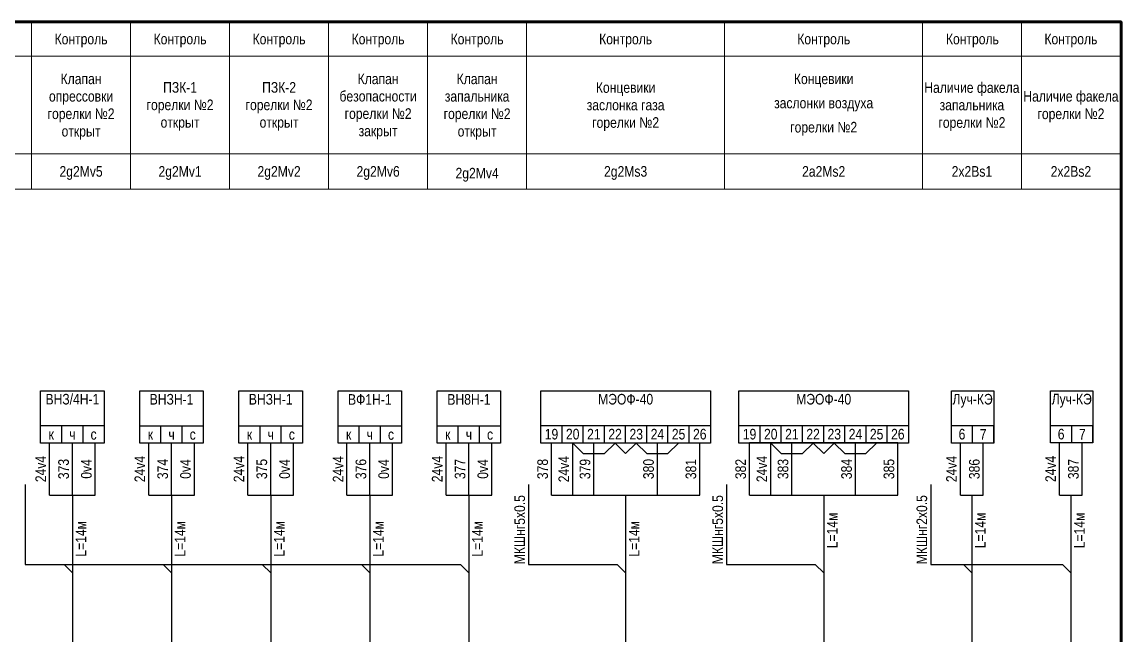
# Model space of a CAD drawing. Header units: millimetres. Extents: x -6000 to 26000, y -6000 to 26000.
# Drawn here: x 155.6 to 415, y -2587.4 to -2442.5 of the extents above; entities that cross this region are included whole.
import ezdxf

# ---------------------------------------------------------------- set-up
doc = ezdxf.new("R2010")
doc.units = ezdxf.units.MM
doc.header["$MEASUREMENT"] = 0
for name, color, linetype, lineweight in [('0_Ном._пера__246', 7, 'Continuous', 100), ('2D - Общий_Ном._пера__1', 7, 'Continuous', 15), ('2D - Общий_Ном._пера__21', 7, 'Continuous', 30), ('Аннотация - Текст_Ном._пера__1', 7, 'Continuous', 15)]:
    doc.layers.add(name, color=color, linetype=linetype, lineweight=lineweight)
doc.styles.add('СГЕНЕРИР_СТИЛЬ_1', font='')
doc.styles.get('СГЕНЕРИР_СТИЛЬ_1').set_extended_font_data('Arial Narrow')

msp = doc.modelspace()

# ---------------------------------------------------------------- linework, layer by layer
at = {"layer": '0_Ном._пера__246', "color": 7, "linetype": 'Continuous', "lineweight": 100, "flags": 128}
msp.add_lwpolyline([(415, -2729.54), (415, -2442.54), (20, -2442.54), (20, -2729.54)], close=True, dxfattribs=at)
at = {"layer": '2D - Общий_Ном._пера__1', "color": 7, "linetype": 'Continuous', "lineweight": 15}
for p, q in [((157.82, -2442.54), (157.82, -2482.08)), ((181.19, -2442.54), (181.19, -2482.08)), ((204.57, -2442.54), (204.57, -2482.08)), ((227.94, -2442.54), (227.94, -2482.08)), ((251.31, -2442.54), (251.31, -2482.08)), ((274.69, -2442.54), (274.69, -2482.08)), ((321.43, -2442.54), (321.43, -2482.08)), ((321.43, -2442.54), (321.43, -2482.08)), ((368.11, -2442.54), (368.11, -2482.08)), ((391.48, -2442.54), (391.48, -2482.08)), ((414.86, -2442.54), (414.86, -2482.08)), ((20, -2450.66), (415, -2450.66)), ((20, -2473.72), (415, -2473.72)), ((20, -2482.08), (415, -2482.08))]:
    msp.add_line(p, q, dxfattribs=at)
at = {"layer": '2D - Общий_Ном._пера__21', "color": 7, "linetype": 'Continuous', "lineweight": 30}
for p, q in [((159.97, -2529.7), (174.97, -2529.7)), ((159.97, -2542.05), (159.97, -2529.7)), ((174.97, -2529.7), (174.97, -2542.05)), ((183.37, -2529.71), (198.37, -2529.71)), ((183.37, -2542.07), (183.37, -2529.71)), ((198.37, -2529.71), (198.37, -2542.07)), ((206.77, -2529.71), (221.77, -2529.71)), ((206.77, -2542.07), (206.77, -2529.71)), ((221.77, -2529.71), (221.77, -2542.07)), ((230.17, -2529.73), (245.17, -2529.73)), ((230.17, -2542.08), (230.17, -2529.73)), ((245.17, -2529.73), (245.17, -2542.08)), ((253.56, -2529.71), (268.56, -2529.71)), ((253.56, -2542.07), (253.56, -2529.71)), ((268.56, -2529.71), (268.56, -2542.07)), ((278.06, -2529.7), (318.06, -2529.7)), ((278.06, -2542.05), (278.06, -2529.7)), ((318.06, -2529.7), (318.06, -2542.05)), ((324.81, -2529.7), (364.81, -2529.7)), ((324.81, -2542.05), (324.81, -2529.7)), ((364.81, -2529.7), (364.81, -2542.05)), ((374.96, -2529.7), (384.96, -2529.7)), ((374.96, -2542.05), (374.96, -2529.7)), ((384.96, -2529.7), (384.96, -2542.05)), ((398.36, -2529.68), (408.36, -2529.68)), ((398.36, -2542.04), (398.36, -2529.68)), ((408.36, -2529.68), (408.36, -2542.04)), ((159.97, -2537.93), (174.97, -2537.93)), ((164.97, -2542.05), (164.97, -2537.93)), ((169.97, -2542.05), (169.97, -2537.93)), ((183.37, -2537.95), (198.37, -2537.95)), ((188.37, -2542.07), (188.37, -2537.95)), ((193.37, -2542.07), (193.37, -2537.95)), ((206.77, -2537.95), (221.77, -2537.95)), ((211.77, -2542.07), (211.77, -2537.95)), ((216.77, -2542.07), (216.77, -2537.95)), ((230.17, -2537.96), (245.17, -2537.96)), ((235.17, -2542.08), (235.17, -2537.96)), ((240.17, -2542.08), (240.17, -2537.96)), ((253.56, -2537.95), (268.56, -2537.95)), ((258.56, -2542.07), (258.56, -2537.95)), ((263.56, -2542.07), (263.56, -2537.95)), ((278.06, -2537.93), (318.06, -2537.93)), ((283.06, -2542.05), (283.06, -2537.93)), ((288.06, -2542.05), (288.06, -2537.93)), ((293.06, -2542.05), (293.06, -2537.93)), ((298.06, -2542.05), (298.06, -2537.93)), ((303.06, -2542.05), (303.06, -2537.93)), ((308.06, -2542.05), (308.06, -2537.93)), ((313.06, -2542.05), (313.06, -2537.93)), ((324.81, -2537.93), (364.81, -2537.93)), ((329.81, -2542.05), (329.81, -2537.93)), ((334.81, -2542.05), (334.81, -2537.93)), ((339.81, -2542.05), (339.81, -2537.93)), ((344.81, -2542.05), (344.81, -2537.93)), ((349.81, -2542.05), (349.81, -2537.93)), ((354.81, -2542.05), (354.81, -2537.93)), ((359.81, -2542.05), (359.81, -2537.93)), ((374.96, -2537.93), (384.96, -2537.93)), ((379.96, -2542.05), (379.96, -2537.93)), ((384.96, -2542.05), (384.96, -2537.93)), ((398.36, -2537.92), (408.36, -2537.92)), ((403.36, -2542.04), (403.36, -2537.92)), ((408.36, -2542.04), (408.36, -2537.92)), ((174.97, -2542.05), (159.97, -2542.05)), ((162.09, -2554.33), (162.09, -2542.05)), ((167.47, -2554.33), (167.47, -2542.05)), ((172.86, -2554.33), (172.86, -2542.05)), ((198.37, -2542.07), (183.37, -2542.07)), ((185.49, -2554.33), (185.49, -2542.07)), ((190.87, -2554.33), (190.87, -2542.07)), ((196.25, -2554.33), (196.25, -2542.07)), ((221.77, -2542.07), (206.77, -2542.07)), ((208.89, -2554.33), (208.89, -2542.07)), ((214.27, -2554.33), (214.27, -2542.07)), ((219.65, -2554.33), (219.65, -2542.07)), ((245.17, -2542.08), (230.17, -2542.08)), ((232.28, -2554.33), (232.28, -2542.08)), ((237.67, -2554.33), (237.67, -2542.08)), ((243.05, -2554.33), (243.05, -2542.08)), ((268.56, -2542.07), (253.56, -2542.07)), ((255.68, -2554.33), (255.68, -2542.07)), ((261.06, -2554.33), (261.06, -2542.07)), ((266.45, -2554.33), (266.45, -2542.07)), ((318.06, -2542.05), (278.06, -2542.05)), ((280.56, -2554.33), (280.56, -2542.05)), ((285.56, -2542.05), (288.06, -2544.56)), ((285.56, -2554.33), (285.56, -2542.05)), ((290.56, -2554.33), (290.56, -2542.05)), ((295.56, -2542.05), (293.06, -2544.56)), ((295.56, -2542.05), (298.06, -2544.56)), ((298.06, -2544.56), (300.56, -2542.05)), ((300.56, -2542.05), (303.07, -2544.56)), ((305.56, -2554.33), (305.56, -2542.05)), ((308.06, -2544.56), (310.56, -2542.05)), ((315.56, -2554.33), (315.56, -2542.05)), ((364.81, -2542.05), (324.81, -2542.05)), ((327.31, -2541.94), (362.31, -2541.94)), ((327.31, -2554.33), (327.31, -2542.05)), ((332.31, -2542.05), (334.81, -2544.56)), ((332.31, -2554.33), (332.31, -2542.05)), ((337.31, -2554.33), (337.31, -2542.05)), ((342.31, -2542.05), (339.8, -2544.56)), ((342.31, -2542.05), (344.81, -2544.56)), ((344.81, -2544.56), (347.31, -2542.05)), ((347.31, -2542.05), (349.82, -2544.56)), ((352.31, -2554.33), (352.31, -2542.05)), ((354.8, -2544.56), (357.31, -2542.05)), ((362.31, -2554.33), (362.31, -2542.05)), ((384.96, -2542.05), (374.96, -2542.05)), ((377.08, -2554.33), (377.08, -2542.05)), ((382.46, -2554.33), (382.46, -2542.05)), ((408.36, -2542.04), (398.36, -2542.04)), ((400.48, -2554.33), (400.48, -2542.04)), ((405.86, -2554.33), (405.86, -2542.04)), ((288.06, -2544.56), (293.06, -2544.56)), ((303.07, -2544.56), (308.06, -2544.56)), ((334.81, -2544.56), (339.8, -2544.56)), ((349.82, -2544.56), (354.8, -2544.56)), ((156.29, -2551.81), (156.29, -2570.74)), ((275.15, -2551.81), (275.15, -2570.74)), ((321.9, -2551.81), (321.9, -2570.74)), ((370.08, -2551.81), (370.08, -2570.74)), ((162.09, -2554.33), (172.86, -2554.33)), ((167.47, -2554.33), (167.47, -2620)), ((185.49, -2554.33), (196.25, -2554.33)), ((190.87, -2554.33), (190.87, -2620)), ((208.89, -2554.33), (219.65, -2554.33)), ((214.27, -2554.33), (214.27, -2620)), ((232.28, -2554.33), (243.05, -2554.33)), ((237.67, -2554.33), (237.67, -2620)), ((255.68, -2554.33), (266.45, -2554.33)), ((261.06, -2554.33), (261.06, -2620)), ((280.56, -2554.33), (315.56, -2554.33)), ((298.06, -2554.33), (298.06, -2620)), ((327.31, -2554.33), (362.31, -2554.33)), ((344.81, -2554.33), (344.81, -2620)), ((377.08, -2554.33), (382.46, -2554.33)), ((379.77, -2554.33), (379.77, -2620)), ((400.48, -2554.33), (405.86, -2554.33)), ((403.17, -2554.33), (403.17, -2620)), ((156.29, -2570.74), (259.09, -2570.74)), ((167.47, -2572.72), (165.5, -2570.74)), ((190.87, -2572.72), (188.9, -2570.74)), ((214.27, -2572.72), (212.29, -2570.74)), ((237.67, -2572.72), (235.69, -2570.74)), ((261.06, -2572.72), (259.09, -2570.74)), ((275.15, -2570.74), (296.08, -2570.74)), ((298.06, -2572.72), (296.08, -2570.74)), ((321.9, -2570.74), (342.83, -2570.74)), ((344.81, -2572.72), (342.83, -2570.74)), ((370.08, -2570.74), (401.19, -2570.74)), ((379.77, -2572.72), (377.8, -2570.74)), ((403.17, -2572.72), (401.19, -2570.74))]:
    msp.add_line(p, q, dxfattribs=at)

# ---------------------------------------------------------------- texts
at = {"layer": 'Аннотация - Текст_Ном._пера__1', "color": 7, "linetype": 'Continuous', "lineweight": 15, "char_height": 2.5, "attachment_point": 2, "style": 'СГЕНЕРИР_СТИЛЬ_1'}
for s, insert in [('\\A1;{\\pqc;\\fArial Narrow|b0|i0|c204|p34;Контроль}', (169.51, -2445.32)), ('\\A1;{\\pqc;\\fArial Narrow|b0|i0|c204|p34;Контроль}', (192.88, -2445.32)), ('\\A1;{\\pqc;\\fArial Narrow|b0|i0|c204|p34;Контроль}', (216.25, -2445.32)), ('\\A1;{\\pqc;\\fArial Narrow|b0|i0|c204|p34;Контроль}', (239.63, -2445.32)), ('\\A1;{\\pqc;\\fArial Narrow|b0|i0|c204|p34;Контроль}', (263, -2445.32)), ('\\A1;{\\pqc;\\fArial Narrow|b0|i0|c204|p34;Контроль}', (298.06, -2445.32)), ('\\A1;{\\pqc;\\fArial Narrow|b0|i0|c204|p34;Контроль}', (344.83, -2445.32)), ('\\A1;{\\pqc;\\fArial Narrow|b0|i0|c204|p34;Контроль}', (379.92, -2445.32)), ('\\A1;{\\pqc;\\fArial Narrow|b0|i0|c204|p34;Контроль}', (403.17, -2445.32)), ('\\A1;{\\pqc;\\fArial Narrow|b0|i0|c204|p34;2\\fArial Narrow|b0|i0|c204|p34;g2Mv5}', (169.51, -2476.61)), ('\\A1;{\\pqc;\\fArial Narrow|b0|i0|c204|p34;2\\fArial Narrow|b0|i0|c204|p34;g2Mv1}', (192.88, -2476.61)), ('\\A1;{\\pqc;\\fArial Narrow|b0|i0|c204|p34;2\\fArial Narrow|b0|i0|c204|p34;g2Mv2}', (216.25, -2476.61)), ('\\A1;{\\pqc;\\fArial Narrow|b0|i0|c204|p34;2\\fArial Narrow|b0|i0|c204|p34;g2Mv6}', (239.63, -2476.61)), ('\\A1;{\\pqc;\\fArial Narrow|b0|i0|c204|p34;2\\fArial Narrow|b0|i0|c204|p34;g2Mv4}', (263, -2477.02)), ('\\A1;{\\pqc;\\fArial Narrow|b0|i0|c204|p34;2\\fArial Narrow|b0|i0|c204|p34;g2Ms3}', (298.06, -2476.61)), ('\\A1;{\\pqc;\\fArial Narrow|b0|i0|c204|p34;2\\fArial Narrow|b0|i0|c204|p34;a2Ms2}', (344.81, -2476.61)), ('\\A1;{\\pqc;\\fArial Narrow|b0|i0|c204|p34;2\\fArial Narrow|b0|i0|c204|p34;x2Bs1}', (379.8, -2476.61)), ('\\A1;{\\pqc;\\fArial Narrow|b0|i0|c204|p34;2\\fArial Narrow|b0|i0|c204|p34;x2Bs2}', (403.17, -2476.61)), ('\\A1;{\\pqc;\\fArial Narrow|b0|i0|c204|p34;ВНЗ/4Н-1}', (167.47, -2530.44)), ('\\A1;{\\pqc;\\fArial Narrow|b0|i0|c204|p34;ВНЗН-1}', (190.87, -2530.45)), ('\\A1;{\\pqc;\\fArial Narrow|b0|i0|c204|p34;ВНЗН-1}', (214.27, -2530.45)), ('\\A1;{\\pqc;\\fArial Narrow|b0|i0|c204|p34;В\\fArial Narrow|b0|i0|c204|p34;Ф1\\fArial Narrow|b0|i0|c204|p34;Н-1}', (237.67, -2530.5)), ('\\A1;{\\pqc;\\fArial Narrow|b0|i0|c204|p34;ВН\\fArial Narrow|b0|i0|c204|p34;8\\fArial Narrow|b0|i0|c204|p34;Н-1}', (261.06, -2530.48)), ('\\A1;{\\pqc;\\fArial Narrow|b0|i0|c204|p34;МЭО\\fArial Narrow|b0|i0|c204|p34;Ф\\fArial Narrow|b0|i0|c204|p34;-40}', (298.06, -2530.44)), ('\\A1;{\\pqc;\\fArial Narrow|b0|i0|c204|p34;МЭО\\fArial Narrow|b0|i0|c204|p34;Ф\\fArial Narrow|b0|i0|c204|p34;-40}', (344.81, -2530.44)), ('\\A1;{\\pqc;\\fArial Narrow|b0|i0|c204|p34;Луч-КЭ}', (379.96, -2530.44)), ('\\A1;{\\pqc;\\fArial Narrow|b0|i0|c204|p34;Луч-КЭ}', (403.36, -2530.42)), ('\\A1;{\\pqc;\\fArial Narrow|b0|i0|c204|p34;к}', (162.47, -2538.74)), ('\\A1;{\\pqc;\\fArial Narrow|b0|i0|c204|p34;ч}', (167.47, -2538.74)), ('\\A1;{\\pqc;\\fArial Narrow|b0|i0|c204|p34;с}', (172.47, -2538.74)), ('\\A1;{\\pqc;\\fArial Narrow|b0|i0|c204|p34;к}', (185.87, -2538.76)), ('\\A1;{\\pqc;\\fArial Narrow|b0|i0|c204|p34;ч}', (190.87, -2538.76)), ('\\A1;{\\pqc;\\fArial Narrow|b0|i0|c204|p34;с}', (195.87, -2538.76)), ('\\A1;{\\pqc;\\fArial Narrow|b0|i0|c204|p34;к}', (209.27, -2538.76)), ('\\A1;{\\pqc;\\fArial Narrow|b0|i0|c204|p34;ч}', (214.27, -2538.76)), ('\\A1;{\\pqc;\\fArial Narrow|b0|i0|c204|p34;с}', (219.27, -2538.76)), ('\\A1;{\\pqc;\\fArial Narrow|b0|i0|c204|p34;к}', (232.67, -2538.77)), ('\\A1;{\\pqc;\\fArial Narrow|b0|i0|c204|p34;ч}', (237.67, -2538.77)), ('\\A1;{\\pqc;\\fArial Narrow|b0|i0|c204|p34;с}', (242.67, -2538.77)), ('\\A1;{\\pqc;\\fArial Narrow|b0|i0|c204|p34;к}', (256.06, -2538.76)), ('\\A1;{\\pqc;\\fArial Narrow|b0|i0|c204|p34;ч}', (261.06, -2538.76)), ('\\A1;{\\pqc;\\fArial Narrow|b0|i0|c204|p34;с}', (266.06, -2538.76)), ('\\A1;{\\pqc;\\fArial Narrow|b0|i0|c204|p34;19}', (280.56, -2538.7)), ('\\A1;{\\pqc;\\fArial Narrow|b0|i0|c204|p34;20}', (285.56, -2538.7)), ('\\A1;{\\pqc;\\fArial Narrow|b0|i0|c204|p34;21}', (290.56, -2538.7)), ('\\A1;{\\pqc;\\fArial Narrow|b0|i0|c204|p34;22}', (295.56, -2538.7)), ('\\A1;{\\pqc;\\fArial Narrow|b0|i0|c204|p34;23}', (300.56, -2538.7)), ('\\A1;{\\pqc;\\fArial Narrow|b0|i0|c204|p34;24}', (305.56, -2538.7)), ('\\A1;{\\pqc;\\fArial Narrow|b0|i0|c204|p34;25}', (310.56, -2538.7)), ('\\A1;{\\pqc;\\fArial Narrow|b0|i0|c204|p34;26}', (315.56, -2538.7)), ('\\A1;{\\pqc;\\fArial Narrow|b0|i0|c204|p34;19}', (327.31, -2538.7)), ('\\A1;{\\pqc;\\fArial Narrow|b0|i0|c204|p34;20}', (332.31, -2538.7)), ('\\A1;{\\pqc;\\fArial Narrow|b0|i0|c204|p34;21}', (337.31, -2538.7)), ('\\A1;{\\pqc;\\fArial Narrow|b0|i0|c204|p34;22}', (342.31, -2538.7)), ('\\A1;{\\pqc;\\fArial Narrow|b0|i0|c204|p34;23}', (347.31, -2538.7)), ('\\A1;{\\pqc;\\fArial Narrow|b0|i0|c204|p34;24}', (352.31, -2538.7)), ('\\A1;{\\pqc;\\fArial Narrow|b0|i0|c204|p34;25}', (357.31, -2538.7)), ('\\A1;{\\pqc;\\fArial Narrow|b0|i0|c204|p34;26}', (362.31, -2538.7)), ('\\A1;{\\pqc;\\fArial Narrow|b0|i0|c204|p34;6}', (377.46, -2538.7)), ('\\A1;{\\pqc;\\fArial Narrow|b0|i0|c204|p34;7}', (382.46, -2538.74)), ('\\A1;{\\pqc;\\fArial Narrow|b0|i0|c204|p34;6}', (400.86, -2538.69)), ('\\A1;{\\pqc;\\fArial Narrow|b0|i0|c204|p34;7}', (405.86, -2538.73))]:
    msp.add_mtext(s, dxfattribs=dict(at, insert=insert))
at = {"layer": 'Аннотация - Текст_Ном._пера__1', "color": 7, "linetype": 'Continuous', "lineweight": 15, "char_height": 2.5, "width": 23.3734, "attachment_point": 2, "style": 'СГЕНЕРИР_СТИЛЬ_1'}
for s, insert, line_spacing_factor in [('\\A1;{\\pqc;\\fArial Narrow|b0|i0|c204|p34;Клапан опрессовки горелки \\fArial Narrow|b0|i0|c204|p34;№2\\fArial Narrow|b0|i0|c204|p34; открыт}', (169.51, -2454.73), 0.990186), ('\\A1;{\\pqc;\\fArial Narrow|b0|i0|c204|p34;ПЗК-1\\P\\pqc;\\fArial Narrow|b0|i0|c204|p34;горелки №\\fArial Narrow|b0|i0|c204|p34;2\\fArial Narrow|b0|i0|c204|p34; открыт}', (192.88, -2456.75), 0.991331), ('\\A1;{\\pqc;\\fArial Narrow|b0|i0|c204|p34;ПЗК-2\\P\\pqc;\\fArial Narrow|b0|i0|c204|p34;горелки №\\fArial Narrow|b0|i0|c204|p34;2\\fArial Narrow|b0|i0|c204|p34; открыт}', (216.25, -2456.75), 0.991331), ('\\A1;{\\pqc;\\fArial Narrow|b0|i0|c204|p34;Клапан безопасности\\P\\pqc;\\fArial Narrow|b0|i0|c204|p34;горелки №\\fArial Narrow|b0|i0|c204|p34;2\\fArial Narrow|b0|i0|c204|p34; закрыт}', (239.63, -2454.73), 0.985638), ('\\A1;{\\pqc;\\fArial Narrow|b0|i0|c204|p34;Клапан запальника\\P\\pqc;\\fArial Narrow|b0|i0|c204|p34;горелки №\\fArial Narrow|b0|i0|c204|p34;2\\fArial Narrow|b0|i0|c204|p34; открыт}', (263, -2454.73), 0.990186), ('\\A1;{\\pqc;\\fArial Narrow|b0|i0|c204|p34;Концевики з\\fArial Narrow|b0|i0|c204|p34;аслонка газа горелки №2}', (298.06, -2456.79), 0.991164), ('\\A1;{\\pqc;\\fArial Narrow|b0|i0|c204|p34;Концевики заслонки воздуха горелки №\\fArial Narrow|b0|i0|c204|p34;2}', (344.81, -2454.73), 1.371132), ('\\A1;{\\pqc;\\fArial Narrow|b0|i0|c204|p34;Наличие факела запальника горелки №\\fArial Narrow|b0|i0|c204|p34;2}', (379.8, -2456.79), 0.991143), ('\\A1;{\\pqc;\\fArial Narrow|b0|i0|c204|p34;Наличие факела горелки №\\fArial Narrow|b0|i0|c204|p34;2}', (403.18, -2458.85), 0.994067)]:
    msp.add_mtext(s, dxfattribs=dict(at, insert=insert, line_spacing_factor=line_spacing_factor))
at = {"layer": 'Аннотация - Текст_Ном._пера__1', "color": 7, "linetype": 'Continuous', "lineweight": 15, "char_height": 2.5, "attachment_point": 2, "rotation": 90, "style": 'СГЕНЕРИР_СТИЛЬ_1'}
for s, insert in [('\\A1;{\\pqc;\\fArial Narrow|b0|i0|c204|p34;24v\\fArial Narrow|b0|i0|c204|p34;4}', (158.74, -2548.19)), ('\\A1;{\\pqc;\\fArial Narrow|b0|i0|c204|p34;3\\fArial Narrow|b0|i0|c204|p34;73}', (164.13, -2548.19)), ('\\A1;{\\pqc;\\fArial Narrow|b0|i0|c204|p34;0v\\fArial Narrow|b0|i0|c204|p34;4}', (169.51, -2548.17)), ('\\A1;{\\pqc;\\fArial Narrow|b0|i0|c204|p34;24v\\fArial Narrow|b0|i0|c204|p34;4}', (182.14, -2548.2)), ('\\A1;{\\pqc;\\fArial Narrow|b0|i0|c204|p34;3\\fArial Narrow|b0|i0|c204|p34;74}', (187.52, -2548.19)), ('\\A1;{\\pqc;\\fArial Narrow|b0|i0|c204|p34;0v\\fArial Narrow|b0|i0|c204|p34;4}', (192.91, -2548.19)), ('\\A1;{\\pqc;\\fArial Narrow|b0|i0|c204|p34;24v\\fArial Narrow|b0|i0|c204|p34;4}', (205.54, -2548.2)), ('\\A1;{\\pqc;\\fArial Narrow|b0|i0|c204|p34;3\\fArial Narrow|b0|i0|c204|p34;75}', (210.92, -2548.19)), ('\\A1;{\\pqc;\\fArial Narrow|b0|i0|c204|p34;0v\\fArial Narrow|b0|i0|c204|p34;4}', (216.3, -2548.19)), ('\\A1;{\\pqc;\\fArial Narrow|b0|i0|c204|p34;24v\\fArial Narrow|b0|i0|c204|p34;4}', (228.94, -2548.22)), ('\\A1;{\\pqc;\\fArial Narrow|b0|i0|c204|p34;3\\fArial Narrow|b0|i0|c204|p34;76}', (234.32, -2548.19)), ('\\A1;{\\pqc;\\fArial Narrow|b0|i0|c204|p34;0v\\fArial Narrow|b0|i0|c204|p34;4}', (239.7, -2548.2)), ('\\A1;{\\pqc;\\fArial Narrow|b0|i0|c204|p34;24v\\fArial Narrow|b0|i0|c204|p34;4}', (252.33, -2548.2)), ('\\A1;{\\pqc;\\fArial Narrow|b0|i0|c204|p34;3\\fArial Narrow|b0|i0|c204|p34;77}', (257.72, -2548.19)), ('\\A1;{\\pqc;\\fArial Narrow|b0|i0|c204|p34;0v\\fArial Narrow|b0|i0|c204|p34;4}', (263.1, -2548.19)), ('\\A1;{\\pqc;\\fArial Narrow|b0|i0|c204|p34;3\\fArial Narrow|b0|i0|c204|p34;78}', (277.21, -2548.19)), ('\\A1;{\\pqc;\\fArial Narrow|b0|i0|c204|p34;24v\\fArial Narrow|b0|i0|c204|p34;4}', (282.21, -2548.22)), ('\\A1;{\\pqc;\\fArial Narrow|b0|i0|c204|p34;3\\fArial Narrow|b0|i0|c204|p34;79}', (287.21, -2548.19)), ('\\A1;{\\pqc;\\fArial Narrow|b0|i0|c204|p34;3\\fArial Narrow|b0|i0|c204|p34;80}', (302.21, -2548.19)), ('\\A1;{\\pqc;\\fArial Narrow|b0|i0|c204|p34;38\\fArial Narrow|b0|i0|c204|p34;1}', (312.21, -2548.19)), ('\\A1;{\\pqc;\\fArial Narrow|b0|i0|c204|p34;3\\fArial Narrow|b0|i0|c204|p34;82}', (323.96, -2548.19)), ('\\A1;{\\pqc;\\fArial Narrow|b0|i0|c204|p34;24\\fArial Narrow|b0|i0|c204|p34;v4}', (328.96, -2548.19)), ('\\A1;{\\pqc;\\fArial Narrow|b0|i0|c204|p34;3\\fArial Narrow|b0|i0|c204|p34;83}', (333.96, -2548.19)), ('\\A1;{\\pqc;\\fArial Narrow|b0|i0|c204|p34;3\\fArial Narrow|b0|i0|c204|p34;84}', (348.96, -2548.19)), ('\\A1;{\\pqc;\\fArial Narrow|b0|i0|c204|p34;3\\fArial Narrow|b0|i0|c204|p34;85}', (358.96, -2548.19)), ('\\A1;{\\pqc;\\fArial Narrow|b0|i0|c204|p34;24v\\fArial Narrow|b0|i0|c204|p34;4}', (373.73, -2548.19)), ('\\A1;{\\pqc;\\fArial Narrow|b0|i0|c204|p34;3\\fArial Narrow|b0|i0|c204|p34;86}', (379.12, -2548.19)), ('\\A1;{\\pqc;\\fArial Narrow|b0|i0|c204|p34;24v\\fArial Narrow|b0|i0|c204|p34;4}', (397.13, -2548.17)), ('\\A1;{\\pqc;\\fArial Narrow|b0|i0|c204|p34;3\\fArial Narrow|b0|i0|c204|p34;87}', (402.51, -2548.19)), ('\\A1;{\\pqc;\\fArial Narrow|b0|i0|c204|p34;МКШнг5х0.5}', (271.8, -2562.52)), ('\\A1;{\\pqc;\\fArial Narrow|b0|i0|c204|p34;МКШнг5х0.5}', (318.55, -2562.52)), ('\\A1;{\\pqc;\\fArial Narrow|b0|i0|c204|p34;МКШнг\\fArial Narrow|b0|i0|c204|p34;2\\fArial Narrow|b0|i0|c204|p34;х0.5}', (366.73, -2562.52)), ('\\A1;{\\pqc;\\fArial Narrow|b0|i0|c204|p34;L=1\\fArial Narrow|b0|i0|c204|p34;4\\fArial Narrow|b0|i0|c204|p34;м}', (345.58, -2562.71)), ('\\A1;{\\pqc;\\fArial Narrow|b0|i0|c204|p34;L=1\\fArial Narrow|b0|i0|c204|p34;4\\fArial Narrow|b0|i0|c204|p34;м}', (380.54, -2562.71)), ('\\A1;{\\pqc;\\fArial Narrow|b0|i0|c204|p34;L=1\\fArial Narrow|b0|i0|c204|p34;4\\fArial Narrow|b0|i0|c204|p34;м}', (403.94, -2562.71)), ('\\A1;{\\pqc;\\fArial Narrow|b0|i0|c204|p34;L=1\\fArial Narrow|b0|i0|c204|p34;4\\fArial Narrow|b0|i0|c204|p34;м}', (168.24, -2564.69)), ('\\A1;{\\pqc;\\fArial Narrow|b0|i0|c204|p34;L=1\\fArial Narrow|b0|i0|c204|p34;4\\fArial Narrow|b0|i0|c204|p34;м}', (191.64, -2564.69)), ('\\A1;{\\pqc;\\fArial Narrow|b0|i0|c204|p34;L=\\fArial Narrow|b0|i0|c204|p34;14\\fArial Narrow|b0|i0|c204|p34;м}', (215.04, -2564.69)), ('\\A1;{\\pqc;\\fArial Narrow|b0|i0|c204|p34;L=1\\fArial Narrow|b0|i0|c204|p34;4\\fArial Narrow|b0|i0|c204|p34;м}', (238.44, -2564.69)), ('\\A1;{\\pqc;\\fArial Narrow|b0|i0|c204|p34;L=1\\fArial Narrow|b0|i0|c204|p34;4\\fArial Narrow|b0|i0|c204|p34;м}', (261.83, -2564.69)), ('\\A1;{\\pqc;\\fArial Narrow|b0|i0|c204|p34;L=1\\fArial Narrow|b0|i0|c204|p34;4\\fArial Narrow|b0|i0|c204|p34;м}', (298.83, -2564.69))]:
    msp.add_mtext(s, dxfattribs=dict(at, insert=insert))

doc.saveas('drawing.dxf')
